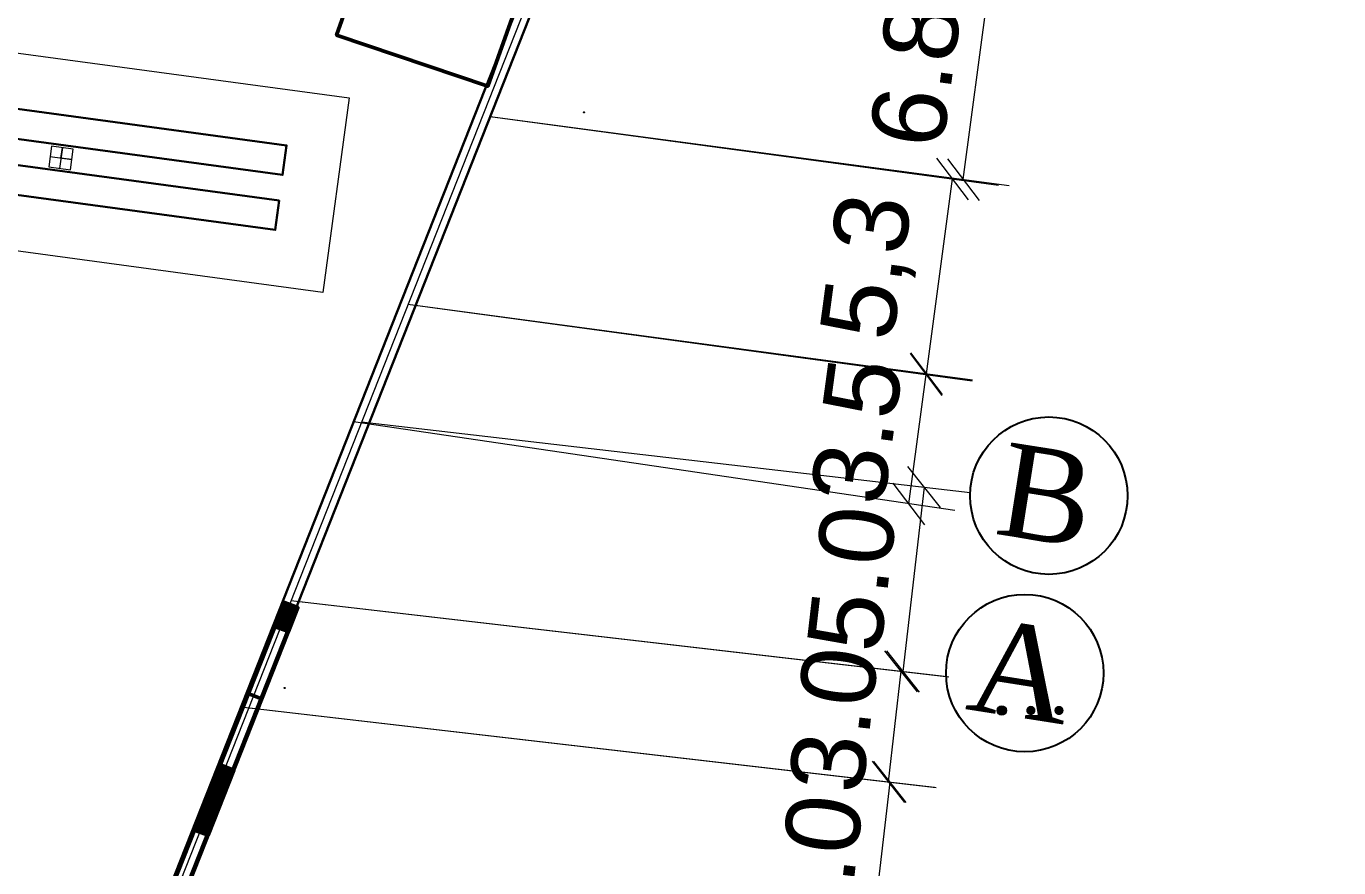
# Model space of a CAD drawing. Header units: feet. Extents: x 3381 to 682977, y 675186 to 4375217.
# Drawn here: x 682203.14 to 682238.51, y 4374968.67 to 4374991.35 of the extents above; entities that cross this region are included whole.
import ezdxf

# ---------------------------------------------------------------- set-up
doc = ezdxf.new("R2010")
doc.units = ezdxf.units.FT
doc.header["$MEASUREMENT"] = 0
doc.header["$PDMODE"] = 34
doc.header["$PDSIZE"] = 0.01
doc.linetypes.add('DUZ', pattern=[0])
doc.layers.get('0').update_dxf_attribs({"linetype": 'CONTINUOUS'})
for name, color, linetype in [('0_Point_Point', 7, 'CONTINUOUS'), ('col bitkisi', 7, 'CONTINUOUS'), ('Layer8', 7, 'CONTINUOUS'), ('yol', 7, 'CONTINUOUS')]:
    doc.layers.add(name, color=color, linetype=linetype)
doc.styles.get("Standard").update_dxf_attribs({"font": 'arial.ttf', "height": 2})
doc.styles.add('style5', font='ariall.ttf', dxfattribs={"height": 400})

# ---------------------------------------------------------------- blocks, each defined once
blk = doc.blocks.new('gho09')
at = {"layer": 'yol', "lineweight": 20, "ltscale": 0.4}
h = blk.add_hatch(dxfattribs=at)
h.set_pattern_fill('ANGLE', color=256, scale=0.02)
h.set_pattern_definition([(0, (0, 0), (0, 0.1397), [0.1016, -0.0381]), (90, (0, 0), (-0.1397, 0), [0.1016, -0.0381])])
h.paths.add_polyline_path([(6099.173, 5735.746), (6095.576, 5735.746), (6095.576, 5736.146), (6099.173, 5736.146)])
for points in [[(6099.173, 5735.746), (6095.576, 5735.746), (6095.576, 5736.146), (6099.173, 5736.146)], [(6097.791, 5728.494), (6097.225, 5728.494), (6097.225, 5727.904), (6097.791, 5727.904)]]:
    blk.add_lwpolyline(points, close=True, dxfattribs=at)
at = {"layer": 'yol', "lineweight": 30, "ltscale": 0.4}
for points in [[(6096.362, 5734.218), (6096.362, 5722.218), (6097.162, 5722.218), (6097.162, 5734.218)], [(6097.862, 5734.218), (6097.862, 5722.218), (6098.662, 5722.218), (6098.662, 5734.218)]]:
    blk.add_lwpolyline(points, close=True, dxfattribs=at)
at = {"layer": 'yol', "lineweight": 20, "ltscale": 0.4}
blk.add_lwpolyline([(6097.508, 5728.494), (6097.508, 5727.904), (6097.508, 5728.199), (6097.791, 5728.199), (6097.225, 5728.199)], dxfattribs=at)
blk = doc.blocks.new('_Oblique')
at = {"color": 0, "linetype": 'ByBlock', "lineweight": -2}
blk.add_line((-0.5, -0.5), (0.5, 0.5), dxfattribs=at)

msp = doc.modelspace()

# ---------------------------------------------------------------- hatches: boundary and pattern name
at = {"lineweight": 50}
h = msp.add_hatch(dxfattribs=at)
h.set_pattern_fill('ANSI31', scale=0.3, angle=76.6288)
h.set_pattern_definition([(121.628787469, (4781190.119178, 2696467.03302), (-0.03192988339517, -0.01966551668202), [])])
h.paths.add_polyline_path([(682209.831, 4374975.175), (682210.101, 4374975.827), (682210.46, 4374975.685), (682210.207, 4374975.039)])
h = msp.add_hatch(dxfattribs=at)
h.set_pattern_fill('ANSI31', scale=0.3, angle=76.0049)
h.set_pattern_definition([(121.004872172, (4762667.3837, 2651926.611026), (-0.0321421312917, -0.01931666109934), [])])
h.paths.add_polyline_path([(682207.672, 4374969.689), (682208.368, 4374971.447), (682208.729, 4374971.303), (682208.039, 4374969.553)])
at = {"layer": 'col bitkisi', "ltscale": 1.5}
h = msp.add_hatch(color=256, dxfattribs=at)
edge = h.paths.add_edge_path()
edge.add_arc((682229.427, 4374972.914), 0.125, 0, 360)
h = msp.add_hatch(color=256, dxfattribs=at)
edge = h.paths.add_edge_path()
edge.add_arc((682230.21, 4374972.914), 0.125, 0, 360)
h = msp.add_hatch(color=256, dxfattribs=at)
edge = h.paths.add_edge_path()
edge.add_arc((682230.968, 4374972.914), 0.125, 0, 360)

# ---------------------------------------------------------------- linework, layer by layer
at = {"color": 7, "lineweight": 18}
for p, q in [((682228.389, 4374987.221, -716.5), (682229.292, 4374994.002, -716.5)), ((682215.637, 4374988.919, -716.5), (682229.628, 4374987.056, -716.5)), ((682215.637, 4374988.919, -716.5), (682229.34, 4374987.072, -716.5)), ((682227.395, 4374981.986, -716.5), (682228.101, 4374987.239, -716.5)), ((682213.424, 4374983.862, -716.5), (682228.63, 4374981.8, -716.5)), ((682213.425, 4374983.864, -716.5), (682228.633, 4374981.82, -716.5)), ((682226.918, 4374978.48, -716.5), (682227.391, 4374981.968, -716.5)), ((682211.959, 4374980.698, -716.5), (682228.157, 4374978.312, -716.5)), ((682212.171, 4374980.689, -716.5), (682228.575, 4374978.789, -716.5)), ((682227.333, 4374978.933, -716.5), (682226.758, 4374973.965, -716.5)), ((682210.269, 4374975.875, -716.5), (682228, 4374973.822, -716.5)), ((682210.269, 4374975.875, -716.5), (682227.957, 4374973.827, -716.5)), ((682226.37, 4374970.99, -716.5), (682226.715, 4374973.97, -716.5)), ((682208.922, 4374973.01, -716.5), (682227.611, 4374970.846, -716.5)), ((682208.922, 4374973.01, -716.5), (682227.656, 4374970.841, -716.5)), ((682225.839, 4374966.017, -716.5), (682226.415, 4374970.984, -716.5))]:
    msp.add_line(p, q, dxfattribs=at)
at = {"color": 7, "lineweight": 50}
msp.add_line((682209.116, 4374973.368, -716.5), (682209.479, 4374973.229, -716.5), dxfattribs=at)
at = {"color": 7, "lineweight": 30, "elevation": -716.5}
for points in [[(682205.456, 4374999.208), (682217.831, 4374994.472), (682185.689, 4374913.113), (682093.284, 4374941.236), (682136.475, 4375025.609), (682196.114, 4375002.784)], [(682205.313, 4374998.835), (682217.311, 4374994.243), (682185.453, 4374913.603), (682093.858, 4374941.479), (682136.667, 4375025.107), (682195.971, 4375002.41)]]:
    msp.add_lwpolyline(points, dxfattribs=at)
at = {"color": 1, "lineweight": 0, "elevation": -716.5}
msp.add_lwpolyline([(682217.571, 4374994.358), (682185.571, 4374913.358), (682093.571, 4374941.358), (682136.571, 4375025.358)], dxfattribs=at)
at = {"color": 7, "lineweight": 50, "elevation": -716.5}
for points in [[(682196.223, 4375002.343), (682196.398, 4375002.705), (682171.075, 4375012.386), (682132.18, 4375017.22), (682097.135, 4374948.757), (682194.683, 4374935.768), (682210.46, 4374975.684), (682210.101, 4374975.827), (682194.425, 4374936.221), (682097.77, 4374949.059), (682132.459, 4375016.786), (682170.974, 4375012.013), (682196.223, 4375002.343)], [(682209.831, 4374975.175), (682210.101, 4374975.827), (682210.46, 4374975.685), (682210.206, 4374975.04), (682209.831, 4374975.175)], [(682207.672, 4374969.689), (682208.368, 4374971.447), (682208.729, 4374971.304), (682208.037, 4374969.553), (682207.672, 4374969.689)]]:
    msp.add_lwpolyline(points, dxfattribs=at)
msp.add_lwpolyline([(682217.156, 4374994.185), (682215.574, 4374989.733), (682211.501, 4374991.113), (682213.082, 4374995.564)], close=True, dxfattribs=at)
at = {"color": 7, "lineweight": 15, "elevation": 214.685}
msp.add_lwpolyline([(682198.155, 4374988.96), (682198.462, 4374991.224), (682211.842, 4374989.425), (682211.13, 4374984.173), (682197.752, 4374985.987), (682198.061, 4374988.266)], dxfattribs=at)
at = {"color": 7, "linetype": 'DUZ', "lineweight": 25}
for centre in [(682230.694, 4374978.701, -716.5), (682230.046, 4374973.921, -473.329)]:
    msp.add_circle(centre, 2.121, dxfattribs=at)
at = {"linetype": 'Continuous'}
msp.add_open_spline([(682145.543, 4375147.328, -716.5), (682147.364, 4375143.857, -716.5), (682153.67, 4375131.839, -716.5), (682163.567, 4375113.858, -716.5), (682177.562, 4375094.593, -716.5), (682188.333, 4375074.395, -716.5), (682199.296, 4375056.51, -716.5), (682208.424, 4375039.107, -716.5), (682221.839, 4375020.585, -716.5), (682238.438, 4375006.296, -716.5), (682249.973, 4374991.46, -716.5), (682257.903, 4374980.977, -716.5), (682269.221, 4374969.058, -716.5), (682277.471, 4374958.366, -716.5), (682281.914, 4374952.607, -716.5)], degree=3, knots=[0, 0, 0, 0, 11.75951, 40.72321, 61.46233, 83.054979, 109.290717, 124.392744, 141.962718, 177.533008, 189.558821, 198.276488, 216.955448, 238.768866, 238.768866, 238.768866, 238.768866], dxfattribs=at)
at = {"layer": '0_Point_Point'}
for p in [(682218.17, 4374989.035, -22.166), (682210.099, 4374973.521, -716.5)]:
    msp.add_point(p, dxfattribs=at)
at = {"layer": 'col bitkisi', "lineweight": 13, "ltscale": 1.5}
msp.add_circle((682229.427, 4374972.914, -716.5), 0.125, dxfattribs=at)

# ---------------------------------------------------------------- block references
at = {"color": 7, "lineweight": 18}
for p, rotation in [((682228.101, 4374987.239, -716.5), 82.34300490597937), ((682228.389, 4374987.221, -716.5), 262.4122479023948), ((682227.391, 4374981.968, -716.5), 82.27822931678767), ((682227.395, 4374981.986, -716.5), 262.3430049059794), ((682227.333, 4374978.933, -716.5), 83.39454021182124), ((682226.918, 4374978.48, -716.5), 262.2782293167877), ((682226.715, 4374973.97, -716.5), 83.39454021172371), ((682226.758, 4374973.965, -716.5), 263.3945402118212), ((682226.37, 4374970.99, -716.5), 263.3945402117237), ((682226.415, 4374970.984, -716.5), 83.39454021314612)]:
    msp.add_blockref('_Oblique', p, dxfattribs=dict(at, rotation=rotation))
at = {"layer": 'yol', "lineweight": 20, "rotation": 82.27822933220608}
msp.add_blockref('gho09', (687061.052, 4368175.927, 214.685), dxfattribs=at)

# ---------------------------------------------------------------- texts
at = {"color": 7, "lineweight": 18, "char_height": 2, "attachment_point": 5}
for s, insert, rotation in [('{\\fArial|b0|i0|c238|p34;6.80}', (682227.208, 4374990.829, -716.5), 82.4122), ('5,3', (682225.937, 4374984.856, -716.5), 82.343), ('{\\fArial|b0|i0|c238|p34;3.5}', (682225.523, 4374980.445, -716.5), 82.2782), ('{\\fArial|b0|i0|c238|p34;5.0}', (682225.391, 4374976.47, -716.5), 83.3945), ('{\\fArial|b0|i0|c238|p34;3.0}', (682224.906, 4374972.669, -716.5), 83.3945), ('{\\fArial|b0|i0|c238|p34;5.0}', (682224.492, 4374968.69, -716.5), 83.3945)]:
    msp.add_mtext(s, dxfattribs=dict(at, insert=insert, rotation=rotation))
at = {"layer": 'Layer8', "color": 0, "lineweight": 18, "char_height": 2.5, "width": 81.30669, "attachment_point": 7, "rotation": 351.0579, "style": 'style5'}
for s, insert in [('{\\fTimes New Roman|b0|i0|c238|p18;B}', (682229.184, 4374977.671, -722.5)), ('{\\fTimes New Roman|b0|i0|c238|p18;A}', (682228.412, 4374972.955, -479.329))]:
    msp.add_mtext(s, dxfattribs=dict(at, insert=insert))

doc.saveas('drawing.dxf')
